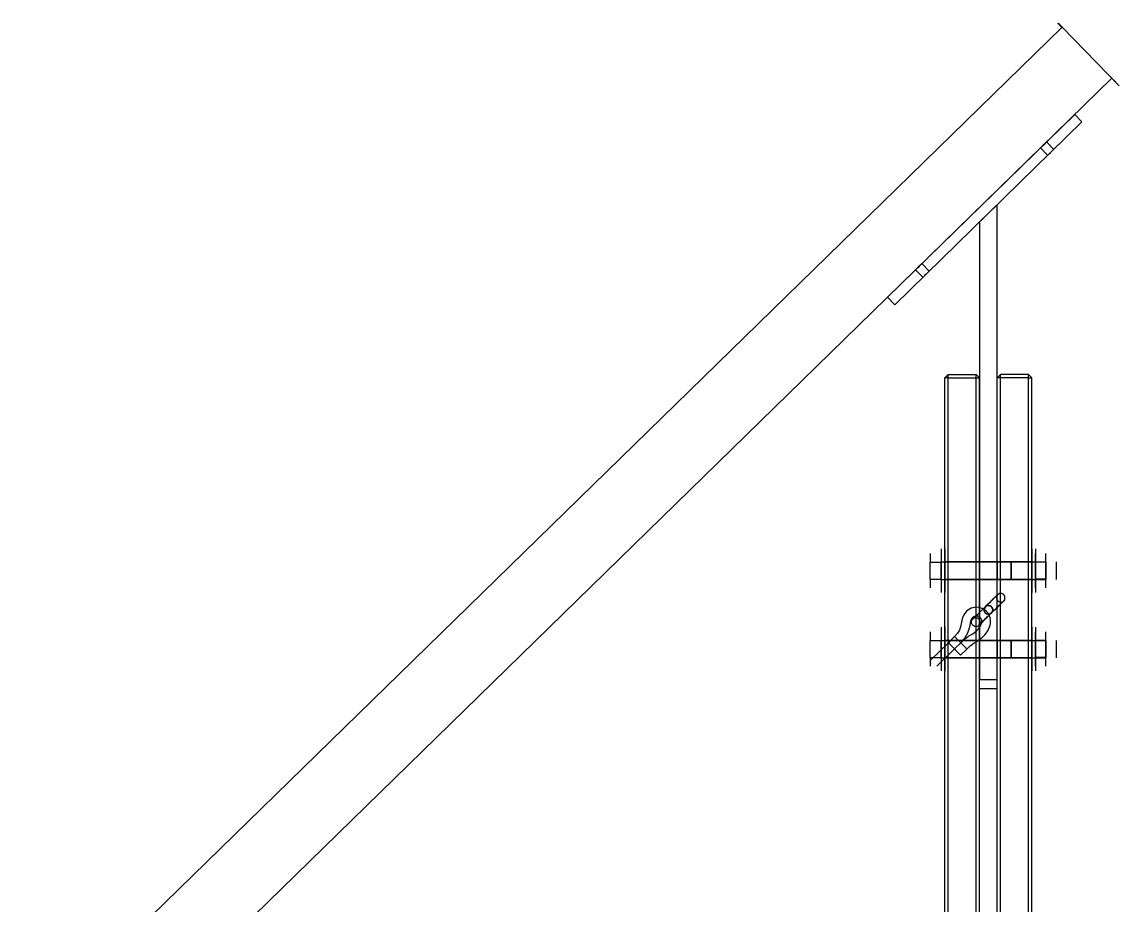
# Model space of a CAD drawing. Extents: x 0 to 2438, y 0 to 2056.
# Drawn here: x 1100.2 to 1414.7, y 1421.5 to 1674.7 of the extents above; entities that cross this region are included whole.
import ezdxf

# ---------------------------------------------------------------- set-up
doc = ezdxf.new("R2010")
doc.units = 0
doc.layers.get('0').update_dxf_attribs({"linetype": 'CONTINUOUS'})

msp = doc.modelspace()

# ---------------------------------------------------------------- linework, layer by layer
at = {"color": 253}
for p, q in [((378.686, 677.736), (1398.38, 1673.15)), ((1398.38, 1673.15), (1414.73, 1656.4)), ((392.945, 663.127), (1412.64, 1658.54)), ((392.945, 663.127), (1412.64, 1658.54)), ((1414.73, 1656.4), (1412.64, 1658.54)), ((1412.64, 1658.54), (1412.64, 1658.54)), ((1412.64, 1658.54), (1414.73, 1656.4)), ((1402.01, 1648.17), (1348.34, 1595.78)), ((1402.01, 1648.17), (1348.34, 1595.78)), ((1404.1, 1646.02), (1402.01, 1648.17)), ((1404.1, 1646.02), (1402.01, 1648.17)), ((1350.44, 1593.63), (1404.1, 1646.02)), ((1392.17, 1638.56), (1394.27, 1636.42)), ((1393.96, 1640.31), (1396.05, 1638.16)), ((1379.77, 1622.27), (1374.77, 1617.39)), ((1377.21, 1619.77), (1379.77, 1622.27)), ((1377.24, 1619.8), (1379.77, 1622.27)), ((1377.27, 1619.83), (1379.77, 1622.27)), ((1377.44, 1619.99), (1379.77, 1622.27)), ((1379.77, 1486.13), (1379.77, 1622.27)), ((1374.77, 1617.39), (1374.77, 1486.13)), ((1358.18, 1605.39), (1360.28, 1603.24)), ((1356.39, 1603.64), (1358.49, 1601.49)), ((1348.34, 1595.78), (1350.44, 1593.63)), ((1348.34, 1595.78), (1350.44, 1593.63)), ((1364.77, 1572.63), (1365.77, 1573.63)), ((1364.77, 1142.13), (1364.77, 1572.63)), ((1365.77, 1572.63), (1364.77, 1572.63)), ((1365.77, 1573.63), (1373.77, 1573.63)), ((1365.77, 1572.63), (1365.77, 1573.63)), ((1365.77, 1142.13), (1365.77, 1572.63)), ((1365.77, 1572.63), (1373.77, 1572.63)), ((1373.77, 1572.63), (1373.77, 1573.63)), ((1374.77, 1572.63), (1373.77, 1573.63)), ((1373.77, 1142.13), (1373.77, 1572.63)), ((1373.77, 1572.63), (1374.77, 1572.63)), ((1374.77, 1486.13), (1374.77, 1572.63)), ((1374.77, 1142.13), (1374.77, 1572.63)), ((1379.77, 1572.63), (1380.77, 1573.63)), ((1379.77, 1142.13), (1379.77, 1572.63)), ((1380.77, 1572.63), (1379.77, 1572.63)), ((1388.77, 1573.63), (1380.77, 1573.63)), ((1380.77, 1572.63), (1380.77, 1573.63)), ((1388.77, 1572.63), (1380.77, 1572.63)), ((1380.77, 1142.13), (1380.77, 1572.63)), ((1389.77, 1572.63), (1388.77, 1573.63)), ((1388.77, 1572.63), (1388.77, 1573.63)), ((1388.77, 1572.63), (1389.77, 1572.63)), ((1388.77, 1142.13), (1388.77, 1572.63)), ((1389.77, 1142.13), (1389.77, 1572.63)), ((1360.57, 1522.29), (1360.57, 1519.84)), ((1363.77, 1523.63), (1363.77, 1511.13)), ((1363.77, 1522.29), (1363.77, 1519.84)), ((1363.77, 1522.29), (1363.77, 1519.84)), ((1364.77, 1517.38), (1364.77, 1523.63)), ((1364.77, 1523.63), (1364.77, 1511.13)), ((1389.77, 1517.38), (1389.77, 1523.63)), ((1389.77, 1523.63), (1389.77, 1511.13)), ((1390.77, 1523.63), (1390.77, 1511.13)), ((1390.77, 1519.84), (1390.77, 1522.29)), ((1390.77, 1519.84), (1390.77, 1522.29)), ((1393.77, 1519.84), (1393.77, 1522.29)), ((1360.57, 1514.93), (1360.57, 1519.84)), ((1360.57, 1519.84), (1363.77, 1519.84)), ((1363.77, 1517.38), (1363.77, 1519.88)), ((1363.77, 1519.88), (1363.77, 1514.88)), ((1363.77, 1519.84), (1363.77, 1519.88)), ((1363.77, 1519.88), (1363.77, 1519.84)), ((1363.77, 1519.88), (1364.77, 1519.88)), ((1363.77, 1519.88), (1379.77, 1519.88)), ((1363.77, 1519.84), (1363.77, 1519.03)), ((1363.77, 1519.03), (1363.77, 1519.84)), ((1363.77, 1514.93), (1363.77, 1519.84)), ((1363.77, 1514.93), (1363.77, 1519.84)), ((1363.77, 1519.03), (1363.77, 1518.2)), ((1363.77, 1518.2), (1363.77, 1519.03)), ((1364.77, 1517.38), (1364.77, 1519.88)), ((1364.77, 1519.88), (1364.77, 1514.88)), ((1364.77, 1517.38), (1364.77, 1519.88)), ((1364.77, 1519.88), (1364.77, 1514.88)), ((1374.77, 1519.88), (1364.77, 1519.88)), ((1374.77, 1517.38), (1374.77, 1519.88)), ((1374.77, 1519.88), (1374.77, 1514.88)), ((1374.77, 1517.38), (1374.77, 1519.88)), ((1374.77, 1519.88), (1374.77, 1514.88)), ((1379.77, 1519.88), (1374.77, 1519.88)), ((1379.77, 1517.38), (1379.77, 1519.88)), ((1379.77, 1519.88), (1379.77, 1514.88)), ((1379.77, 1517.38), (1379.77, 1519.88)), ((1379.77, 1519.88), (1379.77, 1514.88)), ((1389.77, 1519.88), (1379.77, 1519.88)), ((1379.77, 1519.88), (1383.77, 1519.88)), ((1383.77, 1514.88), (1383.77, 1519.88)), ((1383.77, 1519.88), (1383.77, 1517.38)), ((1383.77, 1519.88), (1393.77, 1519.88)), ((1389.77, 1517.38), (1389.77, 1519.88)), ((1389.77, 1519.88), (1389.77, 1514.88)), ((1389.77, 1517.38), (1389.77, 1519.88)), ((1389.77, 1519.88), (1389.77, 1514.88)), ((1389.77, 1519.88), (1390.77, 1519.88)), ((1390.77, 1517.38), (1390.77, 1519.88)), ((1390.77, 1519.88), (1390.77, 1514.88)), ((1390.77, 1517.38), (1390.77, 1519.88)), ((1390.77, 1519.88), (1390.77, 1514.88)), ((1390.77, 1519.88), (1393.77, 1519.88)), ((1390.77, 1519.84), (1390.77, 1514.93)), ((1393.77, 1519.84), (1390.77, 1519.84)), ((1390.77, 1519.84), (1390.77, 1514.93)), ((1393.77, 1517.38), (1393.77, 1519.88)), ((1393.77, 1519.88), (1393.77, 1514.88)), ((1393.77, 1519.84), (1393.77, 1514.93)), ((1396.77, 1514.88), (1396.77, 1519.88)), ((1363.77, 1518.2), (1363.77, 1517.38)), ((1363.77, 1516.57), (1363.77, 1518.2)), ((1363.77, 1514.88), (1363.77, 1517.38)), ((1363.77, 1517.38), (1363.77, 1516.57)), ((1363.77, 1515.74), (1363.77, 1516.57)), ((1363.77, 1516.57), (1363.77, 1515.74)), ((1364.77, 1514.88), (1364.77, 1517.38)), ((1364.77, 1511.13), (1364.77, 1517.38)), ((1364.77, 1514.88), (1364.77, 1517.38)), ((1374.77, 1514.88), (1374.77, 1517.38)), ((1374.77, 1514.88), (1374.77, 1517.38)), ((1379.77, 1514.88), (1379.77, 1517.38)), ((1379.77, 1514.88), (1379.77, 1517.38)), ((1383.77, 1517.38), (1383.77, 1514.88)), ((1389.77, 1514.88), (1389.77, 1517.38)), ((1389.77, 1511.13), (1389.77, 1517.38)), ((1389.77, 1514.88), (1389.77, 1517.38)), ((1390.77, 1514.88), (1390.77, 1517.38)), ((1390.77, 1514.88), (1390.77, 1517.38)), ((1393.77, 1514.88), (1393.77, 1517.38)), ((1360.57, 1514.93), (1360.57, 1512.47)), ((1360.57, 1514.93), (1363.77, 1514.93)), ((1363.77, 1514.93), (1363.77, 1515.74)), ((1363.77, 1515.74), (1363.77, 1514.93)), ((1363.77, 1514.93), (1363.77, 1514.88)), ((1363.77, 1514.88), (1363.77, 1514.93)), ((1363.77, 1514.93), (1363.77, 1512.47)), ((1363.77, 1514.93), (1363.77, 1512.47)), ((1363.77, 1514.88), (1364.77, 1514.88)), ((1363.77, 1514.88), (1379.77, 1514.88)), ((1374.77, 1514.88), (1364.77, 1514.88)), ((1379.77, 1514.88), (1374.77, 1514.88)), ((1389.77, 1514.88), (1379.77, 1514.88)), ((1379.77, 1514.88), (1383.77, 1514.88)), ((1383.77, 1514.88), (1393.77, 1514.88)), ((1389.77, 1514.88), (1390.77, 1514.88)), ((1393.77, 1514.93), (1390.77, 1514.93)), ((1390.77, 1512.47), (1390.77, 1514.93)), ((1390.77, 1512.47), (1390.77, 1514.93)), ((1390.77, 1514.88), (1393.77, 1514.88)), ((1393.77, 1512.47), (1393.77, 1514.93)), ((1378.17, 1507.01), (1378.17, 1507.01)), ((1363.77, 1501.13), (1363.77, 1488.63)), ((1364.77, 1494.88), (1364.77, 1501.13)), ((1364.77, 1501.13), (1364.77, 1488.63)), ((1389.77, 1494.88), (1389.77, 1501.13)), ((1389.77, 1501.13), (1389.77, 1488.63)), ((1390.77, 1501.13), (1390.77, 1488.63)), ((1360.57, 1499.79), (1360.57, 1497.34)), ((1360.57, 1492.43), (1360.57, 1497.34)), ((1360.57, 1497.34), (1363.77, 1497.34)), ((1363.77, 1499.79), (1363.77, 1497.34)), ((1363.77, 1499.79), (1363.77, 1497.34)), ((1363.77, 1494.88), (1363.77, 1497.38)), ((1363.77, 1497.38), (1363.77, 1492.38)), ((1363.77, 1497.34), (1363.77, 1497.38)), ((1363.77, 1497.38), (1363.77, 1497.34)), ((1363.77, 1497.38), (1364.77, 1497.38)), ((1363.77, 1497.38), (1379.77, 1497.38)), ((1363.77, 1497.34), (1363.77, 1496.53)), ((1363.77, 1496.53), (1363.77, 1497.34)), ((1363.77, 1492.43), (1363.77, 1497.34)), ((1363.77, 1492.43), (1363.77, 1497.34)), ((1364.77, 1494.88), (1364.77, 1497.38)), ((1364.77, 1497.38), (1364.77, 1492.38)), ((1364.77, 1494.88), (1364.77, 1497.38)), ((1364.77, 1497.38), (1364.77, 1492.38)), ((1374.77, 1497.38), (1364.77, 1497.38)), ((1367.6, 1498.47), (1365.81, 1496.72)), ((1374.77, 1494.88), (1374.77, 1497.38)), ((1374.77, 1497.38), (1374.77, 1492.38)), ((1374.77, 1494.88), (1374.77, 1497.38)), ((1374.77, 1497.38), (1374.77, 1492.38)), ((1379.77, 1497.38), (1374.77, 1497.38)), ((1379.77, 1494.88), (1379.77, 1497.38)), ((1379.77, 1497.38), (1379.77, 1492.38)), ((1379.77, 1494.88), (1379.77, 1497.38)), ((1379.77, 1497.38), (1379.77, 1492.38)), ((1389.77, 1497.38), (1379.77, 1497.38)), ((1379.77, 1497.38), (1383.77, 1497.38)), ((1383.77, 1492.38), (1383.77, 1497.38)), ((1383.77, 1497.38), (1383.77, 1494.88)), ((1383.77, 1497.38), (1393.77, 1497.38)), ((1389.77, 1494.88), (1389.77, 1497.38)), ((1389.77, 1497.38), (1389.77, 1492.38)), ((1389.77, 1494.88), (1389.77, 1497.38)), ((1389.77, 1497.38), (1389.77, 1492.38)), ((1389.77, 1497.38), (1390.77, 1497.38)), ((1390.77, 1497.34), (1390.77, 1499.79)), ((1390.77, 1497.34), (1390.77, 1499.79)), ((1390.77, 1494.88), (1390.77, 1497.38)), ((1390.77, 1497.38), (1390.77, 1492.38)), ((1390.77, 1494.88), (1390.77, 1497.38)), ((1390.77, 1497.38), (1390.77, 1492.38)), ((1390.77, 1497.38), (1393.77, 1497.38)), ((1390.77, 1497.34), (1390.77, 1492.43)), ((1393.77, 1497.34), (1390.77, 1497.34)), ((1390.77, 1497.34), (1390.77, 1492.43)), ((1393.77, 1497.34), (1393.77, 1499.79)), ((1393.77, 1494.88), (1393.77, 1497.38)), ((1393.77, 1497.38), (1393.77, 1492.38)), ((1393.77, 1497.34), (1393.77, 1492.43)), ((1396.77, 1492.38), (1396.77, 1497.38)), ((1365.81, 1496.72), (1360.57, 1491.61)), ((1362.47, 1489.97), (1367.55, 1494.93)), ((1363.77, 1496.53), (1363.77, 1495.7)), ((1363.77, 1495.7), (1363.77, 1496.53)), ((1363.77, 1495.7), (1363.77, 1494.88)), ((1363.77, 1494.07), (1363.77, 1495.7)), ((1363.77, 1492.38), (1363.77, 1494.88)), ((1363.77, 1494.88), (1363.77, 1494.07)), ((1363.77, 1493.24), (1363.77, 1494.07)), ((1363.77, 1494.07), (1363.77, 1493.24)), ((1364.77, 1492.38), (1364.77, 1494.88)), ((1364.77, 1488.63), (1364.77, 1494.88)), ((1364.77, 1492.38), (1364.77, 1494.88)), ((1365.81, 1496.72), (1365.83, 1496.7)), ((1365.83, 1496.7), (1365.81, 1496.72)), ((1365.83, 1496.7), (1365.81, 1496.72)), ((1365.81, 1496.72), (1365.83, 1496.7)), ((1365.83, 1496.7), (1365.9, 1496.64)), ((1365.9, 1496.64), (1365.83, 1496.7)), ((1365.9, 1496.64), (1365.83, 1496.7)), ((1365.83, 1496.7), (1365.9, 1496.64)), ((1365.9, 1496.64), (1366, 1496.53)), ((1366, 1496.53), (1365.9, 1496.64)), ((1366, 1496.53), (1365.9, 1496.64)), ((1365.9, 1496.64), (1366, 1496.53)), ((1366, 1496.53), (1366.14, 1496.39)), ((1366.14, 1496.39), (1366, 1496.53)), ((1366.14, 1496.39), (1366, 1496.53)), ((1366, 1496.53), (1366.14, 1496.39)), ((1366.14, 1496.39), (1366.3, 1496.22)), ((1366.3, 1496.22), (1366.14, 1496.39)), ((1366.3, 1496.22), (1366.14, 1496.39)), ((1366.14, 1496.39), (1366.3, 1496.22)), ((1366.3, 1496.22), (1366.49, 1496.03)), ((1366.49, 1496.03), (1366.3, 1496.22)), ((1366.49, 1496.03), (1366.3, 1496.22)), ((1366.3, 1496.22), (1366.49, 1496.03)), ((1366.49, 1496.03), (1366.68, 1495.83)), ((1366.68, 1495.83), (1366.49, 1496.03)), ((1366.68, 1495.83), (1366.49, 1496.03)), ((1366.49, 1496.03), (1366.68, 1495.83)), ((1366.68, 1495.83), (1366.88, 1495.63)), ((1366.88, 1495.63), (1366.68, 1495.83)), ((1366.88, 1495.63), (1366.68, 1495.83)), ((1366.68, 1495.83), (1366.88, 1495.63)), ((1366.88, 1495.63), (1367.06, 1495.44)), ((1367.06, 1495.44), (1366.88, 1495.63)), ((1367.06, 1495.44), (1366.88, 1495.63)), ((1366.88, 1495.63), (1367.06, 1495.44)), ((1367.06, 1495.44), (1367.23, 1495.27)), ((1367.23, 1495.27), (1367.06, 1495.44)), ((1367.23, 1495.27), (1367.06, 1495.44)), ((1367.06, 1495.44), (1367.23, 1495.27)), ((1367.23, 1495.27), (1367.36, 1495.13)), ((1367.36, 1495.13), (1367.23, 1495.27)), ((1367.36, 1495.13), (1367.23, 1495.27)), ((1367.23, 1495.27), (1367.36, 1495.13)), ((1367.36, 1495.13), (1367.47, 1495.02)), ((1367.47, 1495.02), (1367.36, 1495.13)), ((1367.47, 1495.02), (1367.36, 1495.13)), ((1367.36, 1495.13), (1367.47, 1495.02)), ((1367.47, 1495.02), (1367.53, 1494.96)), ((1367.53, 1494.96), (1367.47, 1495.02)), ((1367.53, 1494.96), (1367.47, 1495.02)), ((1367.47, 1495.02), (1367.53, 1494.96)), ((1367.53, 1494.96), (1367.55, 1494.93)), ((1367.55, 1494.93), (1367.53, 1494.96)), ((1367.55, 1494.93), (1367.53, 1494.96)), ((1367.53, 1494.96), (1367.55, 1494.93)), ((1367.55, 1494.93), (1369.34, 1496.68)), ((1369.34, 1496.68), (1367.55, 1494.93)), ((1367.57, 1494.91), (1367.55, 1494.93)), ((1367.55, 1494.93), (1367.57, 1494.91)), ((1367.64, 1494.85), (1367.57, 1494.91)), ((1367.57, 1494.91), (1367.64, 1494.85)), ((1367.74, 1494.74), (1367.64, 1494.85)), ((1367.64, 1494.85), (1367.74, 1494.74)), ((1367.88, 1494.6), (1367.74, 1494.74)), ((1367.74, 1494.74), (1367.88, 1494.6)), ((1368.05, 1494.43), (1367.88, 1494.6)), ((1367.88, 1494.6), (1368.05, 1494.43)), ((1368.23, 1494.24), (1368.05, 1494.43)), ((1368.05, 1494.43), (1368.23, 1494.24)), ((1368.43, 1494.04), (1368.23, 1494.24)), ((1368.23, 1494.24), (1368.43, 1494.04)), ((1368.62, 1493.84), (1368.43, 1494.04)), ((1368.43, 1494.04), (1368.62, 1493.84)), ((1369.3, 1493.15), (1371.09, 1494.89)), ((1369.36, 1496.66), (1369.34, 1496.68)), ((1369.34, 1496.68), (1369.36, 1496.66)), ((1369.43, 1496.59), (1369.36, 1496.66)), ((1369.36, 1496.66), (1369.43, 1496.59)), ((1369.53, 1496.49), (1369.43, 1496.59)), ((1369.43, 1496.59), (1369.53, 1496.49)), ((1369.67, 1496.35), (1369.53, 1496.49)), ((1369.53, 1496.49), (1369.67, 1496.35)), ((1369.84, 1496.18), (1369.67, 1496.35)), ((1369.67, 1496.35), (1369.84, 1496.18)), ((1370.02, 1495.99), (1369.84, 1496.18)), ((1369.84, 1496.18), (1370.02, 1495.99)), ((1370.22, 1495.79), (1370.02, 1495.99)), ((1370.02, 1495.99), (1370.22, 1495.79)), ((1370.41, 1495.59), (1370.22, 1495.79)), ((1370.22, 1495.79), (1370.41, 1495.59)), ((1370.59, 1495.4), (1370.41, 1495.59)), ((1370.41, 1495.59), (1370.59, 1495.4)), ((1370.76, 1495.23), (1370.59, 1495.4)), ((1370.59, 1495.4), (1370.76, 1495.23)), ((1370.9, 1495.09), (1370.76, 1495.23)), ((1370.76, 1495.23), (1370.9, 1495.09)), ((1371, 1494.98), (1370.9, 1495.09)), ((1370.9, 1495.09), (1371, 1494.98)), ((1371.07, 1494.91), (1371, 1494.98)), ((1371, 1494.98), (1371.07, 1494.91)), ((1371.09, 1494.89), (1371.07, 1494.91)), ((1371.07, 1494.91), (1371.09, 1494.89)), ((1374.77, 1492.38), (1374.77, 1494.88)), ((1374.77, 1492.38), (1374.77, 1494.88)), ((1379.77, 1492.38), (1379.77, 1494.88)), ((1379.77, 1492.38), (1379.77, 1494.88)), ((1383.77, 1494.88), (1383.77, 1492.38)), ((1389.77, 1492.38), (1389.77, 1494.88)), ((1389.77, 1488.63), (1389.77, 1494.88)), ((1389.77, 1492.38), (1389.77, 1494.88)), ((1390.77, 1492.38), (1390.77, 1494.88)), ((1390.77, 1492.38), (1390.77, 1494.88)), ((1393.77, 1492.38), (1393.77, 1494.88)), ((1360.57, 1492.43), (1360.57, 1489.97)), ((1360.57, 1492.43), (1363.77, 1492.43)), ((1363.77, 1492.43), (1363.77, 1493.24)), ((1363.77, 1493.24), (1363.77, 1492.43)), ((1363.77, 1492.43), (1363.77, 1492.38)), ((1363.77, 1492.38), (1363.77, 1492.43)), ((1363.77, 1492.43), (1363.77, 1489.97)), ((1363.77, 1492.43), (1363.77, 1489.97)), ((1363.77, 1492.38), (1364.77, 1492.38)), ((1363.77, 1492.38), (1379.77, 1492.38)), ((1374.77, 1492.38), (1364.77, 1492.38)), ((1368.81, 1493.65), (1368.62, 1493.84)), ((1368.62, 1493.84), (1368.81, 1493.65)), ((1368.97, 1493.48), (1368.81, 1493.65)), ((1368.81, 1493.65), (1368.97, 1493.48)), ((1369.11, 1493.34), (1368.97, 1493.48)), ((1368.97, 1493.48), (1369.11, 1493.34)), ((1369.22, 1493.23), (1369.11, 1493.34)), ((1369.11, 1493.34), (1369.22, 1493.23)), ((1369.28, 1493.17), (1369.22, 1493.23)), ((1369.22, 1493.23), (1369.28, 1493.17)), ((1369.3, 1493.15), (1369.28, 1493.17)), ((1369.28, 1493.17), (1369.3, 1493.15)), ((1379.77, 1492.38), (1374.77, 1492.38)), ((1389.77, 1492.38), (1379.77, 1492.38)), ((1379.77, 1492.38), (1383.77, 1492.38)), ((1383.77, 1492.38), (1393.77, 1492.38)), ((1389.77, 1492.38), (1390.77, 1492.38)), ((1393.77, 1492.43), (1390.77, 1492.43)), ((1390.77, 1489.97), (1390.77, 1492.43)), ((1390.77, 1489.97), (1390.77, 1492.43)), ((1390.77, 1492.38), (1393.77, 1492.38)), ((1393.77, 1489.97), (1393.77, 1492.43)), ((1374.77, 1483.63), (1374.77, 1486.13)), ((1374.77, 1486.13), (1379.77, 1486.13)), ((1379.77, 1483.63), (1379.77, 1486.13)), ((1374.77, 1483.63), (1379.77, 1483.63))]:
    msp.add_line(p, q, dxfattribs=at)
for points in [[(1398.38, 1673.15), (1396.87, 1674.69), (1396.87, 1674.69), (1398.38, 1673.15)], [(1393.07, 1639.44), (1392.57, 1638.96), (1392.17, 1638.56), (1392.17, 1638.56)], [(1392.17, 1638.56), (1392.17, 1638.56), (1392.57, 1638.96), (1393.07, 1639.44)], [(1393.07, 1639.44), (1393.56, 1639.92), (1393.96, 1640.31), (1393.96, 1640.31)], [(1393.96, 1640.31), (1393.96, 1640.31), (1393.56, 1639.92), (1393.07, 1639.44)], [(1394.27, 1636.42), (1394.27, 1636.42), (1394.66, 1636.81), (1395.16, 1637.29)], [(1357.29, 1604.51), (1356.79, 1604.03), (1356.39, 1603.64), (1356.39, 1603.64)], [(1356.39, 1603.64), (1356.39, 1603.64), (1356.79, 1604.03), (1357.29, 1604.51)], [(1357.29, 1604.51), (1357.78, 1604.99), (1358.18, 1605.39), (1358.18, 1605.39)], [(1358.18, 1605.39), (1358.18, 1605.39), (1357.78, 1604.99), (1357.29, 1604.51)], [(1358.49, 1601.49), (1358.49, 1601.49), (1358.89, 1601.88), (1359.38, 1602.36)], [(1378.43, 1509.01), (1379.05, 1509.61), (1379.52, 1510.08), (1379.77, 1510.32)], [(1379.77, 1510.32), (1379.53, 1510.09), (1379.08, 1509.64), (1378.49, 1509.07)], [(1379.77, 1510.26), (1379.54, 1509.88), (1379.54, 1509.37), (1379.77, 1508.99)], [(1379.77, 1510.32), (1379.9, 1510.45), (1379.97, 1510.52), (1379.97, 1510.52)], [(1379.88, 1510.41), (1379.84, 1510.36), (1379.8, 1510.31), (1379.77, 1510.26)], [(1379.86, 1510.4), (1379.83, 1510.38), (1379.8, 1510.35), (1379.77, 1510.32)], [(1379.8, 1510.34), (1379.8, 1510.34), (1379.82, 1510.35), (1379.88, 1510.41)], [(1379.83, 1510.37), (1379.81, 1510.35), (1379.8, 1510.34), (1379.8, 1510.34)], [(1379.9, 1510.44), (1379.89, 1510.43), (1379.86, 1510.4), (1379.83, 1510.37)], [(1379.97, 1510.52), (1379.97, 1510.52), (1379.94, 1510.48), (1379.86, 1510.4)], [(1379.93, 1510.47), (1379.92, 1510.46), (1379.93, 1510.47), (1379.9, 1510.44)], [(1379.95, 1510.5), (1379.94, 1510.49), (1379.93, 1510.48), (1379.93, 1510.47)], [(1379.97, 1510.52), (1379.98, 1510.52), (1379.96, 1510.51), (1379.95, 1510.5)], [(1379.98, 1510.52), (1379.97, 1510.52), (1379.97, 1510.52), (1379.97, 1510.52)], [(1380.87, 1510.88), (1380.54, 1510.88), (1380.21, 1510.75), (1379.98, 1510.52)], [(1381.74, 1510.5), (1381.52, 1510.73), (1381.19, 1510.87), (1380.87, 1510.88)], [(1381.72, 1508.73), (1381.36, 1508.69), (1382.53, 1508.52), (1381.74, 1510.5)], [(1374.94, 1506.73), (1373.53, 1507.11), (1372.05, 1506.73), (1371, 1505.72)], [(1373.84, 1504.53), (1374.48, 1505.15), (1375.39, 1506.04), (1376.31, 1506.94)], [(1374.31, 1504.99), (1374.91, 1505.58), (1375.65, 1506.3), (1376.4, 1507.03)], [(1376.74, 1505.65), (1376.25, 1506.14), (1375.64, 1506.53), (1374.94, 1506.73)], [(1377.29, 1507.38), (1376.6, 1507.39), (1376.03, 1506.84), (1376.02, 1506.15)], [(1377.27, 1507.38), (1376.58, 1507.38), (1376.02, 1506.82), (1376.02, 1506.14)], [(1376.02, 1506.17), (1376.03, 1506.47), (1376.15, 1506.77), (1376.36, 1506.99)], [(1376.04, 1506.33), (1376.08, 1506.62), (1376.22, 1506.85), (1376.4, 1507.03)], [(1376.31, 1506.94), (1377.05, 1507.67), (1377.81, 1508.41), (1378.43, 1509.01)], [(1376.36, 1506.99), (1376.62, 1507.27), (1377, 1507.41), (1377.38, 1507.38)], [(1378.49, 1509.07), (1377.88, 1508.48), (1377.14, 1507.75), (1376.4, 1507.03)], [(1377.1, 1507.37), (1376.81, 1507.33), (1376.57, 1507.2), (1376.4, 1507.03)], [(1377.76, 1507.28), (1377.53, 1507.38), (1377.3, 1507.4), (1377.1, 1507.37)], [(1378.52, 1506.14), (1378.52, 1506.82), (1377.96, 1507.38), (1377.27, 1507.38)], [(1378.52, 1506.12), (1378.53, 1506.81), (1377.97, 1507.38), (1377.29, 1507.38)], [(1377.38, 1507.38), (1377.69, 1507.35), (1377.97, 1507.21), (1378.18, 1506.99)], [(1378.17, 1507.01), (1378.05, 1507.13), (1377.9, 1507.22), (1377.76, 1507.28)], [(1379.77, 1506.83), (1379.27, 1506.34), (1378.7, 1505.79), (1378.14, 1505.24)], [(1378.15, 1505.25), (1379.08, 1506.15), (1380, 1507.05), (1380.67, 1507.7)], [(1378.17, 1507.01), (1378.29, 1506.88), (1378.37, 1506.74), (1378.43, 1506.6)], [(1378.18, 1506.99), (1378.4, 1506.76), (1378.52, 1506.45), (1378.52, 1506.14)], [(1378.43, 1506.6), (1378.52, 1506.36), (1378.54, 1506.13), (1378.5, 1505.93)], [(1379.77, 1508.99), (1379.78, 1508.98), (1379.79, 1508.96), (1379.8, 1508.94)], [(1381.06, 1508.09), (1380.73, 1507.77), (1380.28, 1507.33), (1379.77, 1506.83)], [(1379.8, 1508.94), (1379.95, 1508.72), (1380.17, 1508.54), (1380.42, 1508.45)], [(1380.42, 1508.45), (1380.67, 1508.36), (1380.96, 1508.35), (1381.21, 1508.43)], [(1380.67, 1507.7), (1381.33, 1508.35), (1381.72, 1508.74), (1381.72, 1508.73)], [(1381.72, 1508.73), (1381.72, 1508.73), (1381.49, 1508.5), (1381.06, 1508.09)], [(1381.21, 1508.43), (1381.4, 1508.49), (1381.57, 1508.59), (1381.71, 1508.72)], [(1381.71, 1508.72), (1381.78, 1508.78), (1381.77, 1508.78), (1381.76, 1508.77)], [(1381.73, 1508.74), (1381.71, 1508.72), (1381.72, 1508.72), (1381.72, 1508.73)], [(1381.72, 1508.73), (1381.72, 1508.74), (1381.72, 1508.73), (1381.72, 1508.73)], [(1381.76, 1508.77), (1381.75, 1508.76), (1381.74, 1508.75), (1381.73, 1508.74)], [(1371, 1505.72), (1368.69, 1503.32), (1370.34, 1501.05), (1367.6, 1498.47)], [(1372.75, 1503.93), (1371.51, 1503.3), (1373, 1500.77), (1369.34, 1496.68)], [(1372.44, 1502.65), (1372.44, 1502.98), (1372.58, 1503.31), (1372.82, 1503.53)], [(1374.59, 1503.51), (1373.27, 1504.37), (1372.58, 1503.3), (1372.82, 1503.54)], [(1374.26, 1504.32), (1373.79, 1504.47), (1373.09, 1504.29), (1372.75, 1503.93)], [(1372.82, 1503.54), (1372.82, 1503.53), (1373.19, 1503.9), (1373.84, 1504.53)], [(1372.82, 1503.54), (1372.82, 1503.54), (1372.86, 1503.57), (1372.94, 1503.65)], [(1372.82, 1503.53), (1372.82, 1503.54), (1372.82, 1503.54), (1372.82, 1503.54)], [(1372.94, 1503.65), (1373.15, 1503.85), (1373.64, 1504.33), (1374.31, 1504.99)], [(1374.95, 1503.9), (1374.75, 1504.11), (1374.5, 1504.25), (1374.26, 1504.32)], [(1374.67, 1501.86), (1375.06, 1502.34), (1375.02, 1503.09), (1374.59, 1503.51)], [(1375.72, 1502.88), (1376.13, 1503.27), (1376.82, 1503.94), (1374.67, 1501.86)], [(1375.35, 1503.2), (1375.29, 1503.44), (1375.15, 1503.69), (1374.95, 1503.9)], [(1378.14, 1505.24), (1377.21, 1504.33), (1376.27, 1503.42), (1375.62, 1502.77)], [(1375.63, 1502.79), (1376.3, 1503.44), (1377.23, 1504.34), (1378.15, 1505.25)], [(1376.11, 1505.67), (1376.02, 1505.91), (1376.01, 1506.14), (1376.04, 1506.33)], [(1376.48, 1505.17), (1376.19, 1505.41), (1376.01, 1505.78), (1376.02, 1506.17)], [(1376.02, 1506.15), (1376.01, 1505.46), (1376.57, 1504.89), (1377.26, 1504.88)], [(1376.02, 1506.14), (1376.02, 1505.44), (1376.58, 1504.88), (1377.27, 1504.88)], [(1376.38, 1505.26), (1376.26, 1505.38), (1376.17, 1505.52), (1376.11, 1505.67)], [(1376.38, 1505.26), (1376.5, 1505.14), (1376.64, 1505.05), (1376.78, 1504.99)], [(1377.33, 1504.89), (1377.03, 1504.87), (1376.72, 1504.97), (1376.48, 1505.17)], [(1377.77, 1503.82), (1377.59, 1504.53), (1377.22, 1505.14), (1376.74, 1505.65)], [(1376.78, 1504.99), (1377.01, 1504.89), (1377.24, 1504.87), (1377.44, 1504.89)], [(1377.26, 1504.88), (1377.95, 1504.88), (1378.51, 1505.43), (1378.52, 1506.12)], [(1377.27, 1504.88), (1377.96, 1504.88), (1378.52, 1505.44), (1378.52, 1506.14)], [(1378.05, 1505.15), (1377.84, 1504.99), (1377.59, 1504.9), (1377.33, 1504.89)], [(1377.44, 1504.89), (1377.73, 1504.94), (1377.97, 1505.07), (1378.14, 1505.24)], [(1377.76, 1501.73), (1377.92, 1502.4), (1377.95, 1503.11), (1377.77, 1503.82)], [(1378.52, 1506.14), (1378.52, 1505.75), (1378.34, 1505.38), (1378.05, 1505.15)], [(1378.5, 1505.93), (1378.46, 1505.65), (1378.32, 1505.41), (1378.14, 1505.24)], [(1372.8, 1501.77), (1372.57, 1502), (1372.44, 1502.33), (1372.44, 1502.65)], [(1372.79, 1499.31), (1373.48, 1499.74), (1374.34, 1500.48), (1374.82, 1501.23)], [(1372.8, 1501.77), (1373.03, 1501.53), (1373.35, 1501.39), (1373.68, 1501.39)], [(1373.68, 1501.39), (1374, 1501.38), (1374.33, 1501.51), (1374.56, 1501.74)], [(1374.46, 1501.65), (1374.4, 1501.59), (1374.36, 1501.56), (1374.55, 1501.74)], [(1374.63, 1501.81), (1374.61, 1501.79), (1374.53, 1501.72), (1374.46, 1501.65)], [(1374.55, 1501.74), (1374.72, 1501.9), (1375.21, 1502.38), (1375.72, 1502.88)], [(1375.62, 1502.77), (1374.95, 1502.12), (1374.56, 1501.74), (1374.57, 1501.75)], [(1374.56, 1501.74), (1374.57, 1501.75), (1374.57, 1501.74), (1374.57, 1501.75)], [(1374.57, 1501.75), (1374.57, 1501.75), (1374.66, 1501.84), (1374.85, 1502.02)], [(1374.57, 1501.75), (1374.58, 1501.76), (1374.58, 1501.76), (1374.58, 1501.76)], [(1374.57, 1501.75), (1374.57, 1501.75), (1374.57, 1501.75), (1374.57, 1501.75)], [(1374.57, 1501.75), (1374.57, 1501.74), (1374.57, 1501.75), (1374.57, 1501.75)], [(1374.58, 1501.76), (1374.59, 1501.77), (1374.61, 1501.79), (1374.62, 1501.8)], [(1374.62, 1501.8), (1374.64, 1501.82), (1374.66, 1501.83), (1374.63, 1501.81)], [(1374.82, 1501.23), (1375.07, 1501.6), (1375.24, 1501.98), (1375.33, 1502.32)], [(1374.85, 1502.02), (1375.03, 1502.2), (1375.3, 1502.46), (1375.63, 1502.79)], [(1375.33, 1502.32), (1375.41, 1502.67), (1375.41, 1502.97), (1375.35, 1503.2)], [(1376.91, 1499.84), (1377.29, 1500.42), (1377.59, 1501.06), (1377.76, 1501.73)], [(1367.6, 1498.47), (1367.6, 1498.47), (1367.69, 1498.37), (1367.85, 1498.21)], [(1367.85, 1498.21), (1367.69, 1498.37), (1367.6, 1498.47), (1367.6, 1498.47)], [(1367.85, 1498.21), (1368.02, 1498.05), (1368.24, 1497.81), (1368.47, 1497.58)], [(1368.47, 1497.58), (1368.24, 1497.81), (1368.02, 1498.05), (1367.85, 1498.21)], [(1368.47, 1497.58), (1368.7, 1497.34), (1368.93, 1497.11), (1369.09, 1496.94)], [(1369.09, 1496.94), (1368.93, 1497.11), (1368.7, 1497.34), (1368.47, 1497.58)], [(1369.34, 1496.68), (1370.27, 1497.59), (1370.94, 1498.13), (1371.5, 1498.52)], [(1371.5, 1498.52), (1371.78, 1498.7), (1372.02, 1498.85), (1372.24, 1498.97)], [(1372.24, 1498.97), (1372.45, 1499.1), (1372.63, 1499.2), (1372.79, 1499.31)], [(1373.5, 1496.82), (1373.69, 1496.93), (1373.9, 1497.05), (1374.13, 1497.2)], [(1374.13, 1497.2), (1375.06, 1497.79), (1376.13, 1498.68), (1376.91, 1499.84)], [(1369.09, 1496.94), (1369.25, 1496.78), (1369.35, 1496.68), (1369.34, 1496.68)], [(1369.34, 1496.68), (1369.35, 1496.68), (1369.25, 1496.78), (1369.09, 1496.94)], [(1371.09, 1494.89), (1371.95, 1495.73), (1372.5, 1496.17), (1372.92, 1496.45)], [(1372.92, 1496.45), (1373.12, 1496.6), (1373.31, 1496.71), (1373.5, 1496.82)]]:
    msp.add_open_spline(points, degree=3, dxfattribs=at)

doc.saveas('drawing.dxf')
